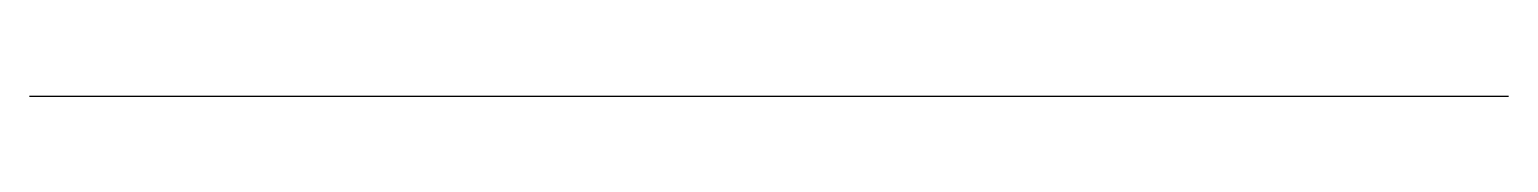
# Model space of a CAD drawing. Header units: inches. Extents: x 0.927 to 1.327, y 0 to 0.
import ezdxf

# ---------------------------------------------------------------- set-up
doc = ezdxf.new("R2010")
doc.units = ezdxf.units.IN
doc.header["$MEASUREMENT"] = 0

msp = doc.modelspace()

# ---------------------------------------------------------------- linework, layer by layer
at = {"extrusion": (0, -1, 0)}
for q in [(0.92679, 0, 17.53492), (1.22679, 0, 1.53492), (1.32679, 0, 1.53492)]:
    msp.add_line((0.92679, 0, 1.53492), q, dxfattribs=at)
msp.add_lwpolyline([(0.92679, 17.53492), (1.02679, 17.53492), (1.17679, 4.03492), (1.22679, 4.03492), (1.32679, 1.53492)], dxfattribs=at)

doc.saveas('drawing.dxf')
